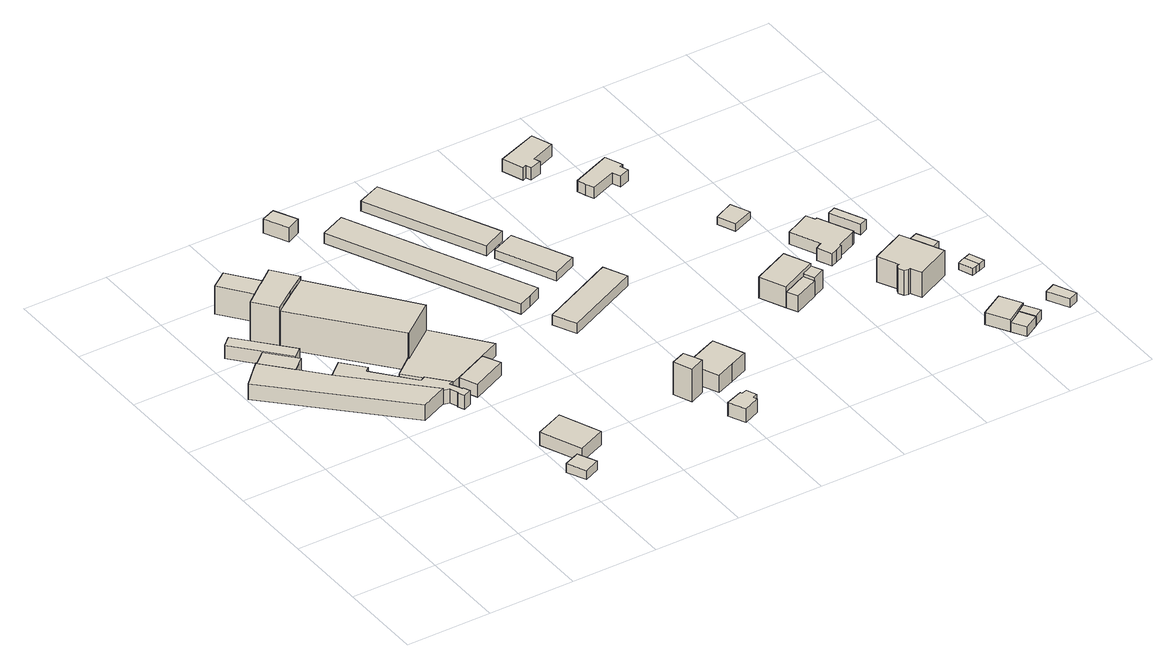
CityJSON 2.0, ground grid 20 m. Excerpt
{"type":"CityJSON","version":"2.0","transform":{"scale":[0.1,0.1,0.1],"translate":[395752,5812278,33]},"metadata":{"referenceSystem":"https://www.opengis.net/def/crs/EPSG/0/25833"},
"CityObjects":{
"building1":{"type":"Building","attributes":{"Gemeindeschluessel":"11000009","BezugspunktDach":"2200","function":"31001_2000","measuredHeight":3.68,"storeysAboveGround":1},"address":[{"country":"Germany","locality":"Berlin","thoroughfareNumber":"49 (5)","thoroughfareName":"Späthstraße"}],"geometry":[{"type":"Solid","lod":"1","boundaries":[[[[0,1,2,3]],[[4,5,6,7]],[[4,7,3,2]],[[5,4,2,1]],[[6,5,1,0]],[[7,6,0,3]]]]}]},
"building2":{"type":"Building","attributes":{"Gemeindeschluessel":"11000009","BezugspunktDach":"2200","function":"31001_2000","measuredHeight":3.23,"storeysAboveGround":1},"address":[{"country":"Germany","locality":"Berlin","thoroughfareNumber":"50 (5)","thoroughfareName":"Späthstraße"}],"geometry":[{"type":"Solid","lod":"1","boundaries":[[[[8,9,10,11]],[[12,13,14,15]],[[12,15,11,10]],[[13,12,10,9]],[[14,13,9,8]],[[15,14,8,11]]]]}]},
"building3":{"type":"Building","attributes":{"Gemeindeschluessel":"11000009","BezugspunktDach":"2200","function":"31001_2000","measuredHeight":3.89,"storeysAboveGround":1},"address":[{"country":"Germany","locality":"Berlin","thoroughfareNumber":"49 (6)","thoroughfareName":"Späthstraße"}],"geometry":[{"type":"Solid","lod":"1","boundaries":[[[[16,17,18,0,3,19,20,21]],[[22,23,24,25,26,27,28,29]],[[22,29,21,20]],[[23,22,20,19]],[[24,23,19,3]],[[25,24,3,0]],[[26,25,0,18]],[[27,26,18,17]],[[28,27,17,16]],[[29,28,16,21]]]]}]},
"building4":{"type":"Building","attributes":{"Gemeindeschluessel":"11000009","BezugspunktDach":"2200","function":"31001_2000","measuredHeight":3.45,"storeysAboveGround":1},"address":[{"country":"Germany","locality":"Berlin","thoroughfareNumber":"49 (7)","thoroughfareName":"Späthstraße"}],"geometry":[{"type":"Solid","lod":"1","boundaries":[[[[30,31,32,33,34,35,36,37,38,39,40,41,42,43,44,45]],[[46,47,48,49,50,51,52,53,54,55,56,57,58,59,60,61]],[[46,61,45,44]],[[47,46,44,43]],[[48,47,43,42]],[[49,48,42,41]],[[50,49,41,40]],[[51,50,40,39]],[[52,51,39,38]],[[53,52,38,37]],[[54,53,37,36]],[[55,54,36,35]],[[56,55,35,34]],[[57,56,34,33]],[[58,57,33,32]],[[59,58,32,31]],[[60,59,31,30]],[[61,60,30,45]]]]}]},
"building5":{"type":"Building","attributes":{"Gemeindeschluessel":"11000009","BezugspunktDach":"2200","function":"31001_2000","measuredHeight":10.7,"storeysAboveGround":1},"address":[{"country":"Germany","locality":"Berlin","thoroughfareNumber":"50 (2)","thoroughfareName":"Späthstraße"}],"geometry":[{"type":"Solid","lod":"1","boundaries":[[[[62,63,64,65,66,67,68]],[[69,70,71,72,73,74,75]],[[69,75,68,67]],[[70,69,67,66]],[[71,70,66,65]],[[72,71,65,64]],[[73,72,64,63]],[[74,73,63,62]],[[75,74,62,68]]]]}]},
"building6":{"type":"Building","attributes":{"Gemeindeschluessel":"11000009","BezugspunktDach":"2200","function":"31001_1010","measuredHeight":6.89,"storeysAboveGround":2},"address":[{"country":"Germany","locality":"Berlin","thoroughfareNumber":"50","thoroughfareName":"Späthstraße"}],"geometry":[{"type":"Solid","lod":"1","boundaries":[[[[76,77,78,79]],[[80,71,70,81]],[[80,81,79,78]],[[71,80,78,77]],[[70,71,77,76]],[[81,70,76,79]]]]}]},
"building7":{"type":"Building","attributes":{"Gemeindeschluessel":"11000009","BezugspunktDach":"2200","function":"31001_2000","measuredHeight":2.18,"storeysAboveGround":1},"address":[{"country":"Germany","locality":"Berlin","thoroughfareNumber":"10 (1)","thoroughfareName":"Sperlingsweg"}],"geometry":[{"type":"Solid","lod":"1","boundaries":[[[[82,83,84,85]],[[86,87,88,89]],[[86,89,85,84]],[[87,86,84,83]],[[88,87,83,82]],[[89,88,82,85]]]]}]},
"building8":{"type":"Building","attributes":{"Gemeindeschluessel":"11000009","BezugspunktDach":"2200","function":"31001_2000","measuredHeight":9.33,"storeysAboveGround":3},"address":[{"country":"Germany","locality":"Berlin","thoroughfareNumber":"50 (3)","thoroughfareName":"Späthstraße"}],"geometry":[{"type":"Solid","lod":"1","boundaries":[[[[90,91,92,93,94]],[[95,96,97,98,99]],[[95,99,94,93]],[[96,95,93,92]],[[97,96,92,91]],[[98,97,91,90]],[[99,98,90,94]]]]}]},
"building9":{"type":"Building","attributes":{"Gemeindeschluessel":"11000009","BezugspunktDach":"2200","function":"31001_1010","measuredHeight":4.19,"storeysAboveGround":1},"address":[{"country":"Germany","locality":"Berlin","thoroughfareNumber":"10","thoroughfareName":"Sperlingsweg"}],"geometry":[{"type":"Solid","lod":"1","boundaries":[[[[100,101,102,103,104]],[[105,106,107,108,109]],[[105,109,104,103]],[[106,105,103,102]],[[107,106,102,101]],[[108,107,101,100]],[[109,108,100,104]]]]}]},
"building10":{"type":"Building","attributes":{"Gemeindeschluessel":"11000009","BezugspunktDach":"2200","function":"31001_2000","measuredHeight":3.07,"storeysAboveGround":1},"address":[{"country":"Germany","locality":"Berlin","thoroughfareNumber":"50 (4)","thoroughfareName":"Späthstraße"}],"geometry":[{"type":"Solid","lod":"1","boundaries":[[[[110,111,112,113,114,115,116,117,118]],[[119,120,121,122,123,124,125,126,127]],[[119,127,118,117]],[[120,119,117,116]],[[121,120,116,115]],[[122,121,115,114]],[[123,122,114,113]],[[124,123,113,112]],[[125,124,112,111]],[[126,125,111,110]],[[127,126,110,118]]]]}]},
"building11":{"type":"Building","attributes":{"Gemeindeschluessel":"11000009","BezugspunktDach":"2200","function":"31001_2000","measuredHeight":3.15,"storeysAboveGround":1},"address":[{"country":"Germany","locality":"Berlin","thoroughfareNumber":"4 (1)","thoroughfareName":"Sperlingsweg"}],"geometry":[{"type":"Solid","lod":"1","boundaries":[[[[128,129,113,112]],[[130,131,132,133]],[[130,133,112,113]],[[131,130,113,129]],[[132,131,129,128]],[[133,132,128,112]]]]}]},
"building12":{"type":"Building","attributes":{"Gemeindeschluessel":"11000009","BezugspunktDach":"2200","function":"31001_2520","measuredHeight":3.56,"storeysAboveGround":1},"address":[{"country":"Germany","locality":"Berlin","thoroughfareNumber":"53","thoroughfareName":"Späthstraße"}],"geometry":[{"type":"Solid","lod":"1","boundaries":[[[[134,135,136,137]],[[138,139,140,141]],[[138,141,137,136]],[[139,138,136,135]],[[140,139,135,134]],[[141,140,134,137]]]]}]},
"building13":{"type":"Building","attributes":{"Gemeindeschluessel":"11000009","BezugspunktDach":"2200","function":"31001_2463","measuredHeight":2.88,"storeysAboveGround":1},"address":[{"country":"Germany","locality":"Berlin","thoroughfareNumber":"53 (1)","thoroughfareName":"Späthstraße"}],"geometry":[{"type":"Solid","lod":"1","boundaries":[[[[142,143,144,145,146]],[[147,148,149,150,151]],[[147,151,146,145]],[[148,147,145,144]],[[149,148,144,143]],[[150,149,143,142]],[[151,150,142,146]]]]}]},
"building14":{"type":"Building","attributes":{"Gemeindeschluessel":"11000009","BezugspunktDach":"2200","function":"31001_1010","measuredHeight":7.99,"storeysAboveGround":1},"address":[{"country":"Germany","locality":"Berlin","thoroughfareNumber":"8","thoroughfareName":"Sperlingsweg"}],"geometry":[{"type":"Solid","lod":"1","boundaries":[[[[152,153,154,155]],[[156,157,158,159]],[[156,159,155,154]],[[157,156,154,153]],[[158,157,153,152]],[[159,158,152,155]]]]}]},
"building15":{"type":"Building","attributes":{"Gemeindeschluessel":"11000009","BezugspunktDach":"2200","function":"31001_1010","measuredHeight":3.37,"storeysAboveGround":1},"address":[{"country":"Germany","locality":"Berlin","thoroughfareNumber":"12","thoroughfareName":"Sperlingsweg"}],"geometry":[{"type":"Solid","lod":"1","boundaries":[[[[160,161,162,163,164,165,166,167]],[[168,169,170,171,172,173,174,175]],[[168,175,167,166]],[[169,168,166,165]],[[170,169,165,164]],[[171,170,164,163]],[[172,171,163,162]],[[173,172,162,161]],[[174,173,161,160]],[[175,174,160,167]]]]}]},
"building16":{"type":"Building","attributes":{"Gemeindeschluessel":"11000009","BezugspunktDach":"2200","function":"31001_1010","measuredHeight":5.16,"storeysAboveGround":1},"address":[{"country":"Germany","locality":"Berlin","thoroughfareNumber":"6","thoroughfareName":"Sperlingsweg"}],"geometry":[{"type":"Solid","lod":"1","boundaries":[[[[176,177,178,179,180,181]],[[182,183,184,185,186,187]],[[182,187,181,180]],[[183,182,180,179]],[[184,183,179,178]],[[185,184,178,177]],[[186,185,177,176]],[[187,186,176,181]]]]}]},
"building17":{"type":"Building","attributes":{"Gemeindeschluessel":"11000009","BezugspunktDach":"2200","function":"31001_2463","measuredHeight":2.55,"storeysAboveGround":1},"address":[{"country":"Germany","locality":"Berlin","thoroughfareNumber":"4","thoroughfareName":"Sperlingsweg"}],"geometry":[{"type":"Solid","lod":"1","boundaries":[[[[188,189,190,191]],[[192,193,194,195]],[[192,195,191,190]],[[193,192,190,189]],[[194,193,189,188]],[[195,194,188,191]]]]}]},
"building18":{"type":"Building","attributes":{"Gemeindeschluessel":"11000009","BezugspunktDach":"2200","function":"31001_2463","measuredHeight":2.47,"storeysAboveGround":1},"address":[{"country":"Germany","locality":"Berlin","thoroughfareNumber":"53 (2)","thoroughfareName":"Späthstraße"}],"geometry":[{"type":"Solid","lod":"1","boundaries":[[[[196,197,198,199]],[[200,201,202,203]],[[200,203,199,198]],[[201,200,198,197]],[[202,201,197,196]],[[203,202,196,199]]]]}]},
"building19":{"type":"Building","attributes":{"Gemeindeschluessel":"11000009","BezugspunktDach":"2200","function":"31001_2463","measuredHeight":2.13,"storeysAboveGround":1},"address":[{"country":"Germany","locality":"Berlin","thoroughfareNumber":"53 (3)","thoroughfareName":"Späthstraße"}],"geometry":[{"type":"Solid","lod":"1","boundaries":[[[[204,205,206,207]],[[208,209,210,211]],[[208,211,207,206]],[[209,208,206,205]],[[210,209,205,204]],[[211,210,204,207]]]]}]},
"building20":{"type":"Building","attributes":{"Gemeindeschluessel":"11000009","function":"31001_1010"},"address":[{"country":"Germany","locality":"Berlin","thoroughfareNumber":"7 (2)","thoroughfareName":"Sperlingsweg"}],"children":["building20-1","building20-2"]},
"building20-1":{"type":"BuildingPart","attributes":{"BezugspunktDach":"2200","measuredHeight":6.64,"storeysAboveGround":1},"parents":["building20"],"geometry":[{"type":"MultiSurface","lod":"1","boundaries":[[[212,213,214,215]],[[216,217,218,219]],[[216,219,215,214]],[[217,216,214,213]],[[220,221,222,218,217,213,212]],[[219,218,212,215]],[[218,222,221,220]]]}]},
"building20-2":{"type":"BuildingPart","attributes":{"BezugspunktDach":"2200","measuredHeight":3.86,"storeysAboveGround":1},"parents":["building20"],"geometry":[{"type":"Solid","lod":"1","boundaries":[[[[223,224,221,220]],[[222,225,226,218]],[[225,222,221,224]],[[226,225,224,223]],[[218,226,223,220]],[[222,218,220,221]]]]}]},
"building21":{"type":"Building","attributes":{"Gemeindeschluessel":"11000009","BezugspunktDach":"2200","function":"31001_1010","measuredHeight":3.98,"storeysAboveGround":1},"address":[{"country":"Germany","locality":"Berlin","thoroughfareNumber":"56","thoroughfareName":"Späthstraße"}],"geometry":[{"type":"Solid","lod":"1","boundaries":[[[[227,228,229,230,231,232,233,234]],[[235,236,237,238,239,240,241,242]],[[235,242,234,233]],[[236,235,233,232]],[[237,236,232,231]],[[238,237,231,230]],[[239,238,230,229]],[[240,239,229,228]],[[241,240,228,227]],[[242,241,227,234]]]]}]},
"building22":{"type":"Building","attributes":{"Gemeindeschluessel":"11000009","BezugspunktDach":"2200","function":"51009_1610","measuredHeight":4.56,"storeysAboveGround":0},"address":[{"country":"Germany","locality":"Berlin"}],"geometry":[{"type":"Solid","lod":"1","boundaries":[[[[243,244,245,246]],[[247,248,249,250]],[[247,250,246,245]],[[248,247,245,244]],[[249,248,244,243]],[[250,249,243,246]]]]}]},
"building23":{"type":"Building","attributes":{"Gemeindeschluessel":"11000009","BezugspunktDach":"2200","function":"31001_1010","measuredHeight":3.48,"storeysAboveGround":1},"address":[{"country":"Germany","locality":"Berlin","thoroughfareNumber":"3","thoroughfareName":"Sperlingsweg"}],"geometry":[{"type":"Solid","lod":"1","boundaries":[[[[251,252,253,254,255,256,257,258,259,260]],[[261,262,263,264,265,266,267,268,269,270]],[[261,270,260,259]],[[262,261,259,258]],[[263,262,258,257]],[[264,263,257,256]],[[265,264,256,255]],[[266,265,255,254]],[[267,266,254,253]],[[268,267,253,252]],[[269,268,252,251]],[[270,269,251,260]]]]}]},
"building24":{"type":"Building","attributes":{"Gemeindeschluessel":"11000009","BezugspunktDach":"2200","function":"31001_2000","measuredHeight":1.86,"storeysAboveGround":1},"address":[{"country":"Germany","locality":"Berlin","thoroughfareNumber":"5","thoroughfareName":"Sperlingsweg"}],"geometry":[{"type":"Solid","lod":"1","boundaries":[[[[271,272,273,274]],[[275,276,277,278]],[[275,278,274,273]],[[276,275,273,272]],[[277,276,272,271]],[[278,277,271,274]]]]}]},
"building25":{"type":"Building","attributes":{"Gemeindeschluessel":"11000009","BezugspunktDach":"2200","function":"31001_1010","measuredHeight":4.39,"storeysAboveGround":1},"address":[{"country":"Germany","locality":"Berlin","thoroughfareNumber":"7","thoroughfareName":"Sperlingsweg"}],"geometry":[{"type":"Solid","lod":"1","boundaries":[[[[279,280,281,282,283,284,285,286,287,288,289,290,291]],[[292,293,294,295,296,297,298,299,300,301,302,303,304]],[[292,304,291,290]],[[293,292,290,289]],[[294,293,289,288]],[[295,294,288,287]],[[296,295,287,286]],[[297,296,286,285]],[[298,297,285,284]],[[299,298,284,283]],[[300,299,283,282]],[[301,300,282,281]],[[302,301,281,280]],[[303,302,280,279]],[[304,303,279,291]]]]}]},
"building26":{"type":"Building","attributes":{"Gemeindeschluessel":"11000009","BezugspunktDach":"2200","function":"31001_1010","measuredHeight":8.45,"storeysAboveGround":1},"address":[{"country":"Germany","locality":"Berlin","thoroughfareNumber":"9","thoroughfareName":"Sperlingsweg"}],"geometry":[{"type":"Solid","lod":"1","boundaries":[[[[305,306,307,308,309,310,311,312,313,314,315,316]],[[317,318,319,320,321,322,323,324,325,326,327,328]],[[317,328,316,315]],[[318,317,315,314]],[[319,318,314,313]],[[320,319,313,312]],[[321,320,312,311]],[[322,321,311,310]],[[323,322,310,309]],[[324,323,309,308]],[[325,324,308,307]],[[326,325,307,306]],[[327,326,306,305]],[[328,327,305,316]]]]}]},
"building27":{"type":"Building","attributes":{"Gemeindeschluessel":"11000009","function":"31001_1010"},"address":[{"country":"Germany","locality":"Berlin","thoroughfareNumber":"11","thoroughfareName":"Sperlingsweg"}],"children":["building27-1","building27-2"]},
"building27-1":{"type":"BuildingPart","attributes":{"BezugspunktDach":"2200","measuredHeight":3.57,"storeysAboveGround":1},"parents":["building27"],"geometry":[{"type":"MultiSurface","lod":"1","boundaries":[[[329,330,331,332]],[[333,334,335,336]],[[333,336,332,331]],[[334,333,331,330]],[[337,338,339,335,334,330,329]],[[336,335,329,332]],[[335,339,338,337]]]}]},
"building27-2":{"type":"BuildingPart","attributes":{"BezugspunktDach":"2200","measuredHeight":2.28,"storeysAboveGround":1},"parents":["building27"],"geometry":[{"type":"Solid","lod":"1","boundaries":[[[[340,341,338,337]],[[339,342,343,335]],[[342,339,338,341]],[[343,342,341,340]],[[335,343,340,337]],[[339,335,337,338]]]]}]},
"building28":{"type":"Building","attributes":{"Gemeindeschluessel":"11000009","BezugspunktDach":"2200","function":"51009_1610","measuredHeight":2.25,"storeysAboveGround":0},"address":[{"country":"Germany","locality":"Berlin"}],"geometry":[{"type":"Solid","lod":"1","boundaries":[[[[344,345,346,347]],[[348,349,350,351]],[[348,351,347,346]],[[349,348,346,345]],[[350,349,345,344]],[[351,350,344,347]]]]}]},
"building29":{"type":"Building","attributes":{"Gemeindeschluessel":"11000009","BezugspunktDach":"2200","function":"31001_2000","measuredHeight":2.56,"storeysAboveGround":1},"address":[{"country":"Germany","locality":"Berlin","thoroughfareNumber":"7 (1)","thoroughfareName":"Sperlingsweg"}],"geometry":[{"type":"Solid","lod":"1","boundaries":[[[[352,353,354,355]],[[356,357,358,359]],[[356,359,355,354]],[[357,356,354,353]],[[358,357,353,352]],[[359,358,352,355]]]]}]},
"building30":{"type":"Building","attributes":{"Gemeindeschluessel":"11000009","BezugspunktDach":"2200","function":"31001_2000","measuredHeight":3.31,"storeysAboveGround":1},"address":[{"country":"Germany","locality":"Berlin","thoroughfareNumber":"9 (1)","thoroughfareName":"Sperlingsweg"}],"geometry":[{"type":"Solid","lod":"1","boundaries":[[[[360,361,362,363,364]],[[365,366,367,368,369]],[[365,369,364,363]],[[366,365,363,362]],[[367,366,362,361]],[[368,367,361,360]],[[369,368,360,364]]]]}]},
"building31":{"type":"Building","attributes":{"Gemeindeschluessel":"11000009","BezugspunktDach":"2200","function":"31001_2000","measuredHeight":2.18,"storeysAboveGround":1},"address":[{"country":"Germany","locality":"Berlin","thoroughfareNumber":"9 (2)","thoroughfareName":"Sperlingsweg"}],"geometry":[{"type":"Solid","lod":"1","boundaries":[[[[370,371,372,373,374,375]],[[376,377,378,379,380,381]],[[376,381,375,374]],[[377,376,374,373]],[[378,377,373,372]],[[379,378,372,371]],[[380,379,371,370]],[[381,380,370,375]]]]}]},
"building32":{"type":"Building","attributes":{"Gemeindeschluessel":"11000009","BezugspunktDach":"2200","function":"51009_1610","measuredHeight":1.73,"storeysAboveGround":0},"address":[{"country":"Germany","locality":"Berlin"}],"geometry":[{"type":"Solid","lod":"1","boundaries":[[[[382,383,384,385]],[[386,387,388,389]],[[386,389,385,384]],[[387,386,384,383]],[[388,387,383,382]],[[389,388,382,385]]]]}]},
"building33":{"type":"Building","attributes":{"Gemeindeschluessel":"11000009","BezugspunktDach":"2200","function":"31001_2000","measuredHeight":2.06,"storeysAboveGround":1},"address":[{"country":"Germany","locality":"Berlin","thoroughfareNumber":"11 (1)","thoroughfareName":"Sperlingsweg"}],"geometry":[{"type":"Solid","lod":"1","boundaries":[[[[390,391,392,393]],[[394,395,396,397]],[[394,397,393,392]],[[395,394,392,391]],[[396,395,391,390]],[[397,396,390,393]]]]}]}
},
"vertices":[
[108,671,54],[138,697,54],[84,758,54],[54,732,54],[84,758,17],[138,697,17],[108,671,17],[54,732,17],
[136,714,49],[158,733,49],[60,845,49],[38,826,49],[60,845,16],[158,733,16],[136,714,16],[38,826,16],
[257,425,54],[319,452,54],[157,616,54],[53,734,54],[35,717,54],[0,682,54],[35,717,15],[53,734,15],[54,732,15],[108,671,15],[157,616,15],[319,452,15],[257,425,15],[0,682,15],
[319,452,49],[333,449,49],[341,430,49],[339,429,49],[346,414,49],[364,422,49],[357,437,49],[355,436,49],[342,463,49],[352,467,49],[313,512,49],[301,506,49],[227,593,49],[237,603,49],[196,650,49],[157,616,49],[196,650,14],[237,603,14],[227,593,14],[301,506,14],[313,512,14],[352,467,14],[342,463,14],[355,436,14],[357,437,14],[364,422,14],[346,414,14],[339,429,14],[341,430,14],[333,449,14],[319,452,14],[157,616,14],
[152,796,116],[199,830,116],[246,863,116],[205,917,116],[167,887,116],[158,881,116],[112,844,116],[158,881,17],[167,887,17],[205,917,17],[246,863,17],[199,830,17],[152,796,17],[112,844,17],
[167,887,86],[205,917,86],[146,994,86],[106,965,86],[146,994,17],[106,965,17],
[416,75,36],[452,91,36],[432,134,36],[395,119,36],[432,134,14],[452,91,14],[416,75,14],[395,119,14],
[326,590,107],[327,588,107],[409,650,107],[246,863,107],[152,796,107],[246,863,14],[409,650,14],[327,588,14],[326,590,14],[152,796,14],
[443,132,47],[507,160,47],[468,255,47],[436,241,47],[403,227,47],[436,241,14],[468,255,14],[507,160,14],[443,132,14],[403,227,14],
[313,512,46],[352,467,46],[373,476,46],[452,512,46],[499,533,46],[409,650,46],[327,588,46],[326,590,46],[278,552,46],[326,590,15],[327,588,15],[409,650,15],[499,533,15],[452,512,15],[373,476,15],[352,467,15],[313,512,15],[278,552,15],
[391,435,46],[472,472,46],[452,512,14],[472,472,14],[391,435,14],[373,476,14],
[370,1092,51],[402,1108,51],[376,1160,51],[344,1147,51],[376,1160,16],[402,1108,16],[370,1092,16],[344,1147,16],
[624,628,39],[654,641,39],[683,655,39],[487,1079,39],[429,1053,39],[487,1079,13],[683,655,13],[654,641,13],[624,628,13],[429,1053,13],
[743,184,93],[778,201,93],[759,241,93],[725,227,93],[759,241,13],[778,201,13],[743,184,13],[725,227,13],
[792,62,49],[830,79,49],[826,88,49],[838,92,49],[828,116,49],[815,112,49],[813,116,49],[774,101,49],[813,116,15],[815,112,15],[828,116,15],[838,92,15],[826,88,15],[830,79,15],[792,62,15],[774,101,15],
[806,181,56],[849,199,56],[891,217,56],[861,288,56],[818,270,56],[775,251,56],[818,270,13],[861,288,13],[891,217,13],[849,199,13],[806,181,13],[775,251,13],
[680,509,39],[856,591,39],[831,644,39],[655,562,39],[831,644,14],[856,591,14],[680,509,14],[655,562,14],
[677,835,39],[731,860,39],[606,1128,39],[552,1105,39],[606,1128,14],[731,860,14],[677,835,14],[552,1105,14],
[746,684,35],[802,710,35],[741,843,35],[686,819,35],[741,843,14],[802,710,14],[746,684,14],[686,819,14],
[1083,355,63],[1169,395,63],[1142,454,63],[1056,414,63],[1142,454,11],[1169,395,11],[1083,355,11],[1056,414,11],[1083,355,50],[1141,382,50],[1141,382,11],
[1095,330,50],[1152,356,50],[1152,356,11],[1095,330,11],
[885,1016,42],[894,1020,42],[899,1007,42],[926,1016,42],[921,1030,42],[978,1053,42],[961,1100,42],[867,1065,42],[961,1100,12],[978,1053,12],[921,1030,12],[926,1016,12],[899,1007,12],[894,1020,12],[885,1016,12],[867,1065,12],
[1152,356,57],[1181,370,57],[1169,395,57],[1141,382,57],[1169,395,12],[1181,370,12],[1152,356,12],[1141,382,12],
[962,904,38],[970,885,38],[1029,908,38],[1037,889,38],[1061,899,38],[1054,918,38],[1062,921,38],[1054,941,38],[1046,961,38],[955,924,38],[1046,961,11],[1054,941,11],[1062,921,11],[1054,918,11],[1061,899,11],[1037,889,11],[1029,908,11],[970,885,11],[962,904,11],[955,924,11],
[1144,631,30],[1192,651,30],[1172,695,30],[1126,673,30],[1172,695,12],[1192,651,12],[1144,631,12],[1126,673,12],
[1242,469,40],[1226,460,40],[1241,426,40],[1256,433,40],[1272,440,40],[1271,444,40],[1316,465,40],[1321,468,40],[1284,547,40],[1279,546,40],[1270,566,40],[1241,552,40],[1211,538,40],[1241,552,10],[1270,566,10],[1279,546,10],[1284,547,10],[1321,468,10],[1316,465,10],[1271,444,10],[1272,440,10],[1256,433,10],[1241,426,10],[1226,460,10],[1242,469,10],[1211,538,10],
[1307,282,74],[1301,280,74],[1301,278,74],[1298,271,74],[1304,259,74],[1313,256,74],[1318,258,74],[1330,233,74],[1410,271,74],[1387,319,74],[1364,367,74],[1284,329,74],[1364,367,12],[1387,319,12],[1410,271,12],[1330,233,12],[1318,258,12],[1313,256,12],[1304,259,12],[1298,271,12],[1301,278,12],[1301,280,12],[1307,282,12],[1284,329,12],
[1413,35,41],[1467,71,41],[1439,118,41],[1384,85,41],[1439,118,12],[1467,71,12],[1413,35,12],[1384,85,12],[1413,35,35],[1448,58,35],[1448,58,12],
[1432,3,35],[1467,24,35],[1467,24,12],[1432,3,12],
[1467,24,36],[1488,36,36],[1467,71,36],[1448,58,36],[1467,71,13],[1488,36,13],[1467,24,13],[1448,58,13],
[1349,485,35],[1368,494,35],[1336,563,35],[1318,555,35],[1336,563,10],[1368,494,10],[1349,485,10],[1318,555,10],
[1424,336,38],[1445,346,38],[1434,370,38],[1422,394,38],[1401,385,38],[1422,394,10],[1434,370,10],[1445,346,10],[1424,336,10],[1401,385,10],
[1457,239,30],[1467,242,30],[1477,246,30],[1463,280,30],[1453,276,30],[1444,272,30],[1453,276,13],[1463,280,13],[1477,246,13],[1467,242,13],[1457,239,13],[1444,272,13],
[1477,246,29],[1493,252,29],[1480,287,29],[1463,280,29],[1480,287,12],[1493,252,12],[1477,246,12],[1463,280,12],
[1560,40,32],[1583,51,32],[1560,101,32],[1535,89,32],[1560,101,11],[1583,51,11],[1560,40,11],[1535,89,11]
]}
